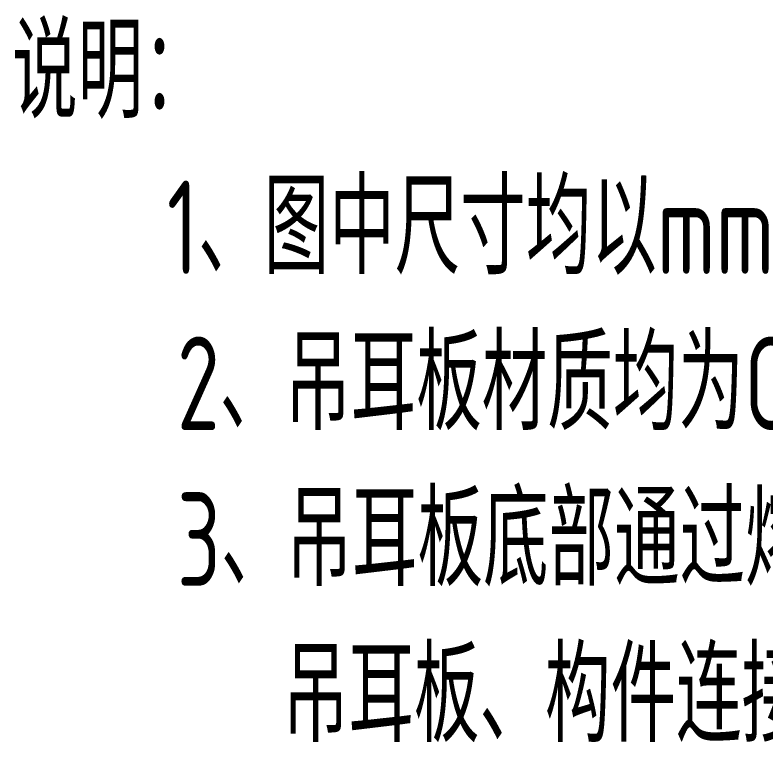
# Model space of a CAD drawing. Extents: x -11055 to 128588, y -900 to 33500.
# Drawn here: x 112311 to 115921, y 7106 to 10617 of the extents above; entities that cross this region are included whole.
import ezdxf

# ---------------------------------------------------------------- set-up
doc = ezdxf.new("R2010")
doc.units = 0
doc.header["$LTSCALE"] = 1000
doc.layers.add('6文本', color=7, linetype='CONTINUOUS', lineweight=15)
doc.styles.add('TSSD_NORM', font='tssdeng.shx', dxfattribs={"width": 0.7, "bigfont": 'hztxt.shx'})

msp = doc.modelspace()

# ---------------------------------------------------------------- texts
at = {"layer": '6文本', "style": 'TSSD_NORM', "width": 0.7}
for s, p in [('说明：', (112296.77228, 10120.90916)), ('1、图中尺寸均以mm计；', (113041.09532, 9370.90916)), ('2、吊耳板材质均为Q355B；', (113089.55686, 8620.90916)), ('3、吊耳板底部通过熔透焊缝与构件连接，加劲肋通过角焊缝分别与', (113089.55686, 7870.90916)), ('吊耳板、构件连接，焊脚尺寸不小于8mm。', (113598.72512, 7120.90916))]:
    msp.add_text(s, height=450, dxfattribs=at).set_placement(p)

doc.saveas('drawing.dxf')
